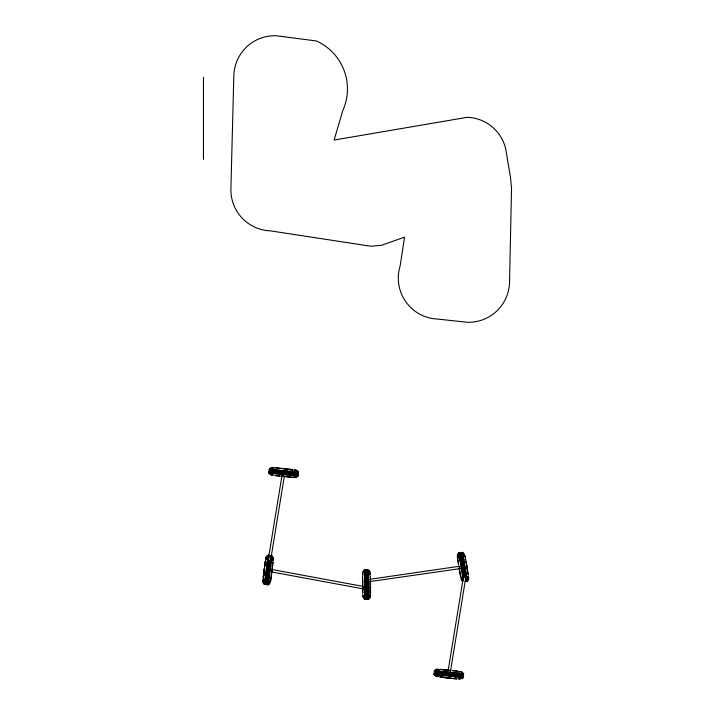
<?xml version="1.0" encoding="UTF-8"?>
<svg xmlns="http://www.w3.org/2000/svg" width="715" height="715" viewBox="0 0 715 715"><rect width="100%" height="100%" fill="white"/><g stroke="black" fill="none" stroke-linecap="round" stroke-linejoin="round"><path stroke-width="1.07" d="M362.871 594.549C361.933 596.149 365.07 601.646 364.829 597.24M365.043 598.866L365.043 597.24M365.562 598.857L365.562 597.231M365.776 598.857L365.776 597.231M366.473 598.848L366.455 594.907M367.072 598.839L367.063 594.898M367.769 598.83L367.769 597.204M367.984 598.821L367.984 597.195M368.502 598.821L368.502 597.195M368.717 598.812L368.717 597.186M370.182 580.812L370.415 581.67L370.397 579.588M362.827 593.021L362.818 587.194M364.391 570.409L364.409 569.918L364.534 574.36M364.614 570.409L364.632 569.909L364.757 574.36M365.133 570.4L365.151 569.9L365.276 574.351M365.347 570.4L365.365 569.9L365.49 574.351M364.82 598.687L364.811 599.367L364.775 598.687M366.035 570.391L366.053 569.891L366.089 570.57L366.688 570.49L366.732 572.018M367.698 574.324L367.349 569.873L367.474 574.324M366.464 598.67L366.455 599.349C366.956 598.571 365.258 598.5 365.544 599.358L365.508 598.678L364.82 598.768M368.431 574.306L368.091 569.864L368.216 574.315M370.2 594.523C371.845 597.543 368.574 599.259 367.751 599.331L367.716 598.652M367.984 598.652L367.966 599.322L367.93 598.643M271.351 571.857L271.655 569.524M264.362 583.753L264.3 584.423L264.407 583.762M264.577 583.78L264.514 584.45L264.622 583.789M265.05 584.334L265.64 580.124M268.679 555.975L268.742 555.296L268.643 555.966M266.597 584.03L266.534 584.709L266.632 584.039M267.258 584.298L267.222 584.799L267.83 580.401M267.473 584.325L267.437 584.825L268.045 580.428M267.991 584.387L267.946 584.888L268.563 580.491M265.131 580.062C262.262 586.148 267.33 583.065 268.161 584.915L268.777 580.517M270.931 555.573L270.726 557.539M271.146 555.6L270.645 560.024M271.664 555.671L271.155 560.086M271.879 555.698L271.369 560.113M362.854 588.633L362.889 587.9M270.94 473.232L268.849 472.749L269.519 472.838M271.253 470.3C268.876 468.969 268.384 473.839 270.967 473.017M269.689 470.113L269.341 469.844M297.136 474.894L297.315 472.499M296.385 472.222C300.443 473.133 296.609 469.112 294.58 470.041M436.07 674.701L433.942 674.522L436.096 674.486M436.311 672.466L434.684 672.315L434.523 674.343L433.969 674.299L434.461 674.379M462.248 676.417L462.426 674.022M461.363 675.121L462.98 675.309L462.891 677.355L458.851 676.882M462.918 675.309C464.178 673.789 462.507 670.733 459.209 671.716M370.504 587.65L370.486 589.768L370.334 581.501M267.973 555.707L267.508 559.622M268.188 555.734L267.723 559.648M265.917 559.586C264.8 554.813 271.03 553.651 268.241 559.72M268.92 555.823L268.545 558.978M275.776 467.878L284.499 468.808M447.974 677.909L448.394 678.133L440.091 677.087L456.697 678.839M270.627 580.687L271.763 571.553M263.129 577.845L265.238 561.275M265.319 561.302L263.218 577.863M267.142 562.616L267.526 559.496M267.356 562.642L267.741 559.523M267.866 562.705L268.259 559.586M268.089 562.732L268.474 559.613M268.769 562.821L269.037 560.712M269.376 562.902L269.635 560.792M270.44 559.863L268.67 573.984M270.27 563.018L270.663 559.899M270.788 563.08L271.173 559.961M271.387 559.988L270.565 566.584M273.05 562.276L270.69 580.705M263.862 575.468L264.21 572.644M265.22 565.663L265.453 563.778M267.151 562.526L265.292 577.139M267.365 562.553L265.962 573.645M267.884 562.616L267.097 569.9M268.098 562.642L266.695 573.734M268.786 562.732L266.927 577.345M268.938 566.378L269.385 562.812M269.841 566.495L270.288 562.92M270.797 562.991L269.403 574.074M272.084 566.539L272.317 564.653M268.947 566.334L267.526 577.416M269.85 566.45L268.429 577.532M270.574 566.539L269.618 574.1M266.999 569.927L266.025 577.228M268.491 559.461C267.446 560.381 268.858 562.696 270.297 561.025M270.306 561.007L270.136 559.461M270.905 555.948C272.379 555.233 274.462 558.308 272.844 560.48M268.25 584.361L269.063 584.557L270.502 581.224M263.96 575.495L264.21 573.609M265.506 577.166L265.971 573.591M266.239 577.255L266.704 573.689M268.214 577.505L268.67 573.939M268.947 577.595L269.403 574.029M269.618 574.056L268.76 580.651M272.647 564.68L271.78 571.937L271.468 571.589M265.345 563.76L265.667 561.338M264.899 580.16L265.31 577.041M265.113 580.187L265.524 577.068M265.631 580.249L266.034 577.139M265.846 580.276L266.248 577.166M266.525 580.365L266.936 577.255M267.133 580.446L267.535 577.327M267.812 580.526L268.223 577.416M268.027 580.553L268.438 577.443M268.545 580.625L268.956 577.505M272.746 563.876L272.96 562.258M362.836 596.015L362.934 595.3M370.048 595.792L370.03 594.576M264.916 580.026L264.38 583.932M265.855 580.151L265.328 584.057M266.221 582.68L266.543 580.24M266.82 582.761L267.142 580.312M264.255 569.757L264.353 569.006M264.3 569.766L264.398 569.015M266.016 584.137L266.239 582.528M266.615 584.218L266.838 582.6M268.152 560.158L282.014 475.305M270.556 560.551L284.23 476.798M448.242 669.919L463.543 576.254M450.459 671.412L466.117 575.539M457.957 554.348L457.537 556.118M448.466 675.326L456 676.05M460.952 576.522L461.416 579.32M296.922 476.619L296.216 476.914M284.087 471.489L291.121 472.222M365.767 581.036L365.696 581.089M461.854 567.147L461.899 567.093M462.033 678.178L461.309 678.517M367.278 580.616L367.304 580.714M367.278 588.007L367.358 587.891M269.796 570.338L269.698 570.364M263.478 579.391L263.504 581.197M270.011 581.465L270.172 580.875M270.601 580.929L270.029 582.242M266.275 557.736L266.32 559.434M269.939 582.385L270.038 581.152M457.877 555.26L457.895 556.94M370.102 589.678L370.004 588.811M363.336 571.607L363.595 570.972M465.152 577.595L465.805 577.228L465.304 574.1M362.871 572.697L362.952 574.69M369.932 574.61C370.656 573.376 370.066 570.007 368.332 570.284M369.887 575.325L370.164 573.233M370.021 596.694L370.093 595.282M370.173 596.551L370.138 593.808M461.336 577.559L461.273 579.695L462.82 581.724M370.021 587.819L370.03 587.283M365.544 577.273L365.74 592.002M448.663 675.291L444.891 674.862M266.704 556.878L267.044 556.288M269.144 583.762L269.421 583.252M263.46 578.587L262.879 579.928L263.442 582.475M450.62 670.447L448.77 670.616M266.096 557.888L265.676 560.39M266.114 558.656L266.436 558.129M272.746 561.355L273.014 558.755M263.37 579.659C262.334 580.75 262.807 584.709 264.604 583.905M467.816 579.49L468.316 577.836M272.728 559.854L272.772 558.031M263.54 580.187L263.433 582.099M459.343 566.325L459.37 567.808M463.642 577.711C465.787 567.826 467.842 590.617 465.099 577.193M363.292 572.179L363.703 571.714M266.597 557.244L267.061 556.842M282.068 476.056L293.427 477.566M363.247 588.883L363.211 586.586M271.056 468.54L271.548 468.182M295.804 477.012L296.296 476.655M436.177 670.062L436.668 669.705M460.925 678.535L461.425 678.169M464.106 566.468L464.053 566.477M440.914 669.338L450.593 670.402M460.049 568.604L459.423 568.103M272.299 467.842L274.837 468.021M274.158 475.109L271.548 474.778M295.089 477.271L292.989 477.352M437.383 669.446L439.993 669.66M439.171 676.748L436.668 676.381M460.183 678.875L458.074 678.955M293.043 470.041L295.179 469.961M458.181 671.653L460.308 671.573M461.667 567.424L461.97 566.709L461.497 567.326M465.054 581.17L465.653 581.063M466.332 580.946L465.992 577.041M466.716 576.925L467.118 581.375L466.984 580.893M457.94 557.709C456.393 556.029 457.797 552.302 459.477 553.33M462.596 556.753L461.872 552.883L459.691 553.294M459.915 553.812L461.622 553.535M284.221 476.565L283.024 476.449M466.859 565.887L466.931 566.325M369.691 579.311L459.191 566.307M460.648 568.559L370.039 581.545L370.129 587.632M368.296 598.089L365.222 598.133M272.102 467.976L272.674 467.95M272.576 475.234C270.708 475.582 269.019 473.482 268.831 472.964L269.323 473.035M437.223 669.499L438.349 669.624M437.687 676.756L434.318 675.38L434.497 674.558M284.159 476.154L281.933 475.85M368.288 570.838L369.128 570.928M367.376 570.302L366.688 570.49L366.661 569.882L366.697 570.561M367.599 570.293L368.118 570.293M269.921 469.147L269.242 469.094L269.913 469.183M269.895 469.362L269.215 469.308L269.886 469.398M297.78 472.874L298.45 472.928L297.78 472.838M297.753 473.089L298.432 473.142L297.762 473.053M269.68 471.382L269.001 471.328L273.407 471.855M297.681 473.777L298.361 473.83L296.233 473.643M269.43 472.052L268.929 472.016L269.6 472.115M269.412 472.266L268.903 472.231L269.573 472.329M298.11 474.411L296.171 474.251M297.547 475.073L298.218 475.126L297.726 475.055M297.52 475.287L298.2 475.341L296.073 475.153M297.467 475.806L298.146 475.859L296.019 475.672M297.44 476.02L298.119 476.074L295.992 475.886M435.033 670.697L434.354 670.643L435.024 670.733M435.006 670.911L434.327 670.858L434.997 670.956M434.273 671.376L438.706 671.796M434.255 671.591L438.679 672.011M434.184 672.279L434.854 672.332M462.891 674.433L463.57 674.477L462.9 674.388M462.864 674.647L463.543 674.692L462.873 674.602M434.112 672.887L434.792 672.931M462.793 675.335L463.472 675.389L462.802 675.291M462.828 676.64L463.338 676.676L462.668 676.587M462.811 676.855L463.311 676.891L462.641 676.801M296.403 472.007L298.352 472.177M297.949 472.892L294.026 472.517M296.305 472.955L297.932 473.116M296.09 474.939L297.717 475.091M434.854 670.679L438.778 671.063M434.836 670.893L438.76 671.278M434.622 672.913L436.239 673.074M436.168 673.762L434.041 673.575L434.541 673.646M436.15 673.977L434.023 673.789L434.514 673.861M294.106 471.784L296.564 472.025M294.08 471.998L296.537 472.24M296.484 472.758L291.023 472.213M293.999 472.731L296.466 472.973M293.928 473.419L296.385 473.661M293.865 474.018L296.323 474.268M293.794 474.706L296.251 474.957M293.767 474.921L296.225 475.171M293.713 475.439L296.171 475.69M293.695 475.654L296.153 475.904M436.15 672.449L438.608 672.699M436.087 673.056L438.545 673.298M436.016 673.745L438.474 673.986M435.989 673.959L438.447 674.2M435.935 674.468L438.393 674.719M435.909 674.692L438.375 674.933M275.793 467.789L292.399 469.549M292.381 469.63L284.078 468.772M289.906 469.818L292.337 470.059M291.103 471.48L294.231 471.802M291.085 471.694L294.205 472.016M291.005 472.427L294.133 472.74M290.933 473.116L294.062 473.428M293.99 474.036L287.376 473.357M290.791 474.402L293.919 474.724M290.773 474.617L293.901 474.939M290.719 475.135L293.847 475.457M290.692 475.35L293.82 475.672M277.411 475.779L274.98 475.529L280.217 476.19M457.502 671.188L452.229 670.643M438.653 671.045L445.266 671.725M438.635 671.26L441.754 671.582M438.572 671.778L441.7 672.1M438.554 671.993L445.168 672.672M438.483 672.681L441.611 673.003M438.42 673.28L441.539 673.601M438.34 673.968L441.468 674.29M438.322 674.191L441.45 674.504M438.268 674.701L441.396 675.023M438.241 674.915L441.37 675.237M440.949 676.739L445.4 677.194M454.293 678.249L456.724 678.499M456.679 678.928L448.368 678.07M278.189 468.468L280.074 468.665M287.618 471.114L291.193 471.489M287.591 471.328L291.175 471.703M287.51 472.061L291.094 472.436M291.023 473.124L279.905 471.954M290.889 474.411L279.771 473.241M287.278 474.26L290.862 474.626M290.808 475.144L276.16 473.589M290.782 475.359L279.672 474.188M287.287 476.503L290.799 476.86L289.2 476.592M278.358 475.877L280.244 476.074M443.345 669.589L449.217 670.196M443.3 670.018L446.133 670.312M441.664 671.573L452.783 672.744M441.611 672.091L456.259 673.637M441.513 672.994L452.631 674.165M441.45 673.593L445.034 673.968M441.378 674.281L444.962 674.656M441.361 674.495L444.936 674.871M441.298 675.014L452.416 676.184M441.28 675.228L455.929 676.783M287.662 471.122L276.553 469.934M287.636 471.337L276.526 470.148M297.949 472.365C297.976 474.367 298.495 479.139 293.365 477.128M287.564 472.07L279.976 471.265M287.421 473.357L276.312 472.177M287.332 474.26L276.213 473.08M445.222 671.725L456.34 672.904M445.123 672.672L456.233 673.852M434.738 672.323C433.764 670.599 436.15 667.873 439.117 669.589M444.989 673.959L456.099 675.148M444.918 674.647L456.027 675.836M448.421 677.641L450.441 677.847M280.003 471.051L283.792 471.453M284.293 476.503L290.773 477.2M448.439 677.516L450.468 677.731M276.473 470.667L280.048 471.051M280.03 471.265L273.416 470.55M276.374 471.569L279.949 471.954M279.815 473.25L273.21 472.526M276.142 473.813L279.717 474.197M452.255 670.527L457.511 671.099M443.282 670.125L445.168 670.33M452.738 672.735L459.343 673.459M452.586 674.156L456.161 674.54M452.372 676.175L455.947 676.569M290.737 469.8L292.355 469.978M273.514 469.603L276.642 469.943M273.496 469.818L276.616 470.157M273.443 470.336L276.562 470.676M273.344 471.239L276.464 471.578M273.282 471.837L276.401 472.186M273.184 472.74L276.303 473.089M273.13 473.259L276.249 473.598M273.103 473.473L276.231 473.822M440.896 669.428L442.514 669.606M456.242 672.895L459.37 673.244M456.17 673.628L459.289 673.977M456.143 673.843L459.262 674.191M456.072 674.531L459.191 674.88M456.009 675.139L459.128 675.478M455.938 675.827L459.057 676.167M455.911 676.041L459.03 676.381M455.857 676.56L458.976 676.899M455.83 676.774L458.959 677.114M454.311 678.142L456.742 678.41M440.118 676.739L442.549 677.007M271.191 469.344L273.648 469.612M271.173 469.558L273.622 469.826M271.119 470.068L273.568 470.345M271.092 470.291L273.55 470.559M273.47 471.248L269.564 470.801M270.887 472.266L273.336 472.544M270.86 472.481L273.318 472.758M270.806 472.999L273.255 473.276M270.779 473.214L273.237 473.491M291.577 477.289L293.445 477.504M459.236 673.226L463.15 673.673M459.218 673.441L463.132 673.896M459.164 673.959L463.07 674.406M459.137 674.174L463.052 674.62M459.066 674.862L461.515 675.139M459.003 675.469L461.452 675.738M458.932 676.158L461.381 676.426M458.905 676.372L461.363 676.64M458.824 677.096L463.24 677.623L462.569 677.534M283.9 468.781L284.65 468.87M447.822 677.847L448.573 677.936M269.734 469.165L271.351 469.353M269.707 469.38L271.325 469.567M271.271 470.086C266.945 470.139 271.691 465.867 273.979 468.066M269.421 472.097L271.039 472.284M269.403 472.311L271.021 472.499M461.3 675.729L462.918 675.916M461.22 676.417L462.837 676.605M461.202 676.631L462.82 676.819M264.327 569.167L264.273 569.605M297.69 473.741L298.173 473.813M269.18 471.355L269.671 471.426M269.01 472.981L269.501 473.053M462.587 677.32L463.257 677.409L462.641 678.41L458.959 678.928M464.098 575.209L465.974 575.512M272.317 569.596L362.344 586.246M271.87 571.991L363.006 588.838M295.411 470.363L296.466 470.819M271.95 474.832L270.896 474.376M437.062 676.354L436.007 675.898M462.945 553.607L464.017 554.241M296.832 470.917L297.467 471.408M435.641 675.8L435.006 675.371M271.78 474.42L272.317 474.742M436.901 676.033L437.437 676.354M461.077 672.029L461.577 672.341M271.932 557.119L272.424 557.53M369.101 571.651L369.735 572.509M362.863 586.372L362.871 587.283M461.667 579.534L462.006 580.008M464.41 554.929L465.036 556.216M468.066 575.816L468.495 577.505M468.128 576.558C469.21 577.514 468.763 581.501 467.27 580.795M458.002 558.907L457.35 556.824M462.06 580.312L462.355 580.803M363.631 597.132L363.265 596.006M362.916 575.432C361.379 572.322 364.096 569.086 366.08 570.499M369.36 571.508L369.852 572.581M363.202 596.632L363.685 597.704M370.468 581.483L370.567 587.623M464.357 554.724L464.544 555.841M457.975 558.049L457.779 556.851M461.211 577.961L461.398 578.551M462.471 552.284L463.329 556.627M462.256 552.32L463.633 559.63M461.899 553.061L461.747 552.4L461.819 553.088M461.693 553.097L461.533 552.436L461.604 553.124M460.406 553.312L460.254 552.65L460.29 553.16M467.199 580.857L467.324 581.34L467.261 580.651M466.958 580.714L467.083 581.188L467.047 580.687M466.448 580.803L466.6 581.456L466.538 580.777M466.234 580.839L466.386 581.492L466.323 580.812M459.003 553.544L458.842 552.892L458.914 553.571M458.789 553.58L458.637 552.927L458.699 553.607M465.554 580.955L465.706 581.608L465.635 580.929M461.658 552.918L462.391 556.788M460.978 553.035L461.291 554.634M460.38 553.133L460.692 554.733M458.976 553.374L459.7 557.235M458.762 553.41L460.004 560.238M465.206 556.386L468.298 574.699M461.264 554.474L461.702 556.905M460.666 554.572L461.103 557.003M460.424 557.119L459.575 552.767L459.611 553.276M460.21 557.155L459.361 552.802L459.396 553.312M459.066 555.001L459.486 557.271M468.102 574.753L467.19 569.542M463.302 556.502L463.847 559.595M463.097 556.538L465.483 570.561M462.578 556.627L463.123 559.72M462.364 556.663L462.909 559.756M461.684 556.771L464.643 574.306M461.086 556.878L461.631 559.961M460.406 556.985L460.952 560.077M460.192 557.021L460.737 560.113M459.682 557.11L462.632 574.637M460.424 573.555L460.844 575.959M457.859 559.514L458.771 564.725M460.415 576.031L459.173 568.818M463.838 559.505L464.446 563.054M463.114 559.622L464.973 570.642M462.9 559.657L465.322 574.19M461.613 559.872L464.366 576.415M460.934 559.988L463.365 574.511M460.719 560.024L461.327 563.572M459.995 560.149L460.603 563.688M466.68 566.53L467.02 568.532M464.437 563L465.697 570.525M461.327 563.527L462.578 571.044M460.594 563.643L461.229 567.406M461.872 552.936L463.409 552.588L464.973 555.868M466.546 580.911L467.092 581.009L466.502 576.96M466.529 566.521L466.868 568.532M461.229 567.406L461.854 571.16M459.28 567.737L460.612 575.977M465.885 561.641L466.18 563.509M465.688 570.481L466.26 574.029M465.474 570.516L466.046 574.065M464.956 570.597L465.537 574.154M462.569 570.999L463.15 574.547M461.845 571.115L462.426 574.672M458.503 564.796L457.663 559.568M466.243 573.939L466.743 577.05M466.037 573.975L466.529 577.085M465.519 574.065L466.01 577.166M464.625 574.216L464.956 576.317M463.347 574.422L463.678 576.522M463.132 574.458L463.624 577.568M462.623 574.547L463.114 577.657M462.408 574.583L462.9 577.693M465.063 556.422L465.349 558.281M463.088 577.523L463.463 579.972M462.873 577.559L463.249 580.008M466.832 565.735L466.94 566.477M466.797 565.735L466.904 566.486M367.027 598.661L367.054 599.34L367.072 598.661L367.76 598.723M366.089 570.391L366.178 574.342M468.048 576.853L468.057 577.47M366.732 571.857L366.786 574.333M366.125 571.866L366.232 577.354M370.388 576.219L370.433 578.667M370.468 590.456L370.513 592.905M370.03 590.465L370.075 592.914M368.431 574.181L368.484 577.327M368.216 574.181L368.27 577.327M367.698 574.19L367.751 577.336M367.474 574.19L367.537 577.336M366.786 574.199L366.84 577.345M365.49 574.216L365.544 577.363M365.276 574.225L365.329 577.363M364.748 574.234L364.811 577.371M364.534 574.234L364.596 577.38M362.603 576.326L362.773 587.73M362.719 593.012L362.63 587.712M272.808 559.496L272.817 560.113M368.484 577.228L368.645 588.409M368.27 577.237L368.431 588.409M367.751 577.246L367.948 591.966M367.537 577.246L367.733 591.975M366.84 577.255L367.036 591.984M366.232 577.264L366.438 591.993M365.329 577.273L365.526 592.002M365.535 589.258L365.562 591.099M365.32 589.267L365.347 591.099M364.811 577.282L364.865 580.884M364.587 577.282L364.65 580.884M364.865 580.83L365.007 592.011M364.65 580.839L364.793 592.011M362.621 586.693L362.496 576.317M461.479 578.417L461.488 578.989M368.645 588.365L368.681 591.957M368.431 588.365L368.466 591.966M367.689 588.374L367.76 595.023M370.593 590.474L370.611 592.914M370.281 576.21L370.307 578.65M370.164 590.474L370.182 592.923M368.681 591.868L368.708 595.005M368.466 591.868L368.493 595.014M367.948 591.877L367.975 595.014M367.036 591.886L367.063 595.032M366.429 591.895L366.464 595.041M365.74 591.904L365.767 595.05M365.526 591.913L365.553 595.05M365.007 591.922L365.034 595.059M364.784 591.922L364.82 595.059M368.708 594.88L368.726 597.347M368.493 594.88L368.502 597.347M367.975 594.889L367.984 597.356M367.751 594.889L367.769 597.356M365.767 594.916L365.776 597.383M365.553 594.925L365.562 597.391M365.034 594.925L365.043 597.4M364.811 594.934L364.829 597.4M362.746 586.935L362.791 587.587M203.462 77.309L203.462 159.284M511.538 188.295L509.518 282.791A40.978 40.978 0 0 1 467.083 322.268L437.803 319.087A40.978 40.978 0 0 1 400.105 266.096L404.556 237.157L381.596 245.254L370.951 246.264L270.395 230.856A40.978 40.978 0 0 1 230.918 188.42L233.832 75.218A40.978 40.978 0 0 1 276.258 35.75L316.298 40.952A52.49 52.49 0 0 1 342.923 110.235L334.102 140.051L467.297 117.296A40.978 40.978 0 0 1 505.755 149.078L510.528 177.651L511.538 188.295M365.043 598.687L365.025 599.367L364.99 598.687M365.776 598.678L365.758 599.358L365.723 598.678M368.502 598.643L368.484 599.322L368.448 598.634M368.717 598.643L368.699 599.313L368.672 598.634M265.31 583.869L265.247 584.548L265.345 583.878M268.018 555.206L267.946 555.886L268.018 555.206M268.232 555.233L268.161 555.913L268.232 555.233M265.998 583.958L265.926 584.638L266.034 583.967M268.956 555.323L268.894 556.002L268.956 555.323M283.167 474.108L283.918 474.313L283.167 474.108M283.551 471.4L284.302 471.605L283.551 471.4M365.231 580.884L365.982 581.081L365.231 580.884M365.32 587.569L366.035 587.873L365.365 587.48M367.036 580.526L367.787 580.732L367.036 580.526M367.036 587.918L367.787 588.123L367.036 587.918M448.171 675.112L448.931 675.318L448.171 675.112M448.555 672.404L449.306 672.609L448.555 672.404M463.713 566.503L464.473 566.709L463.713 566.503M266.641 569.685L267.392 569.9L266.641 569.685M269.341 570.123L270.091 570.338L269.341 570.123M448.779 672.449L448.823 672.431M365.571 587.453L365.83 587.891L365.571 587.453M283.927 471.248L283.927 471.757L283.927 471.248M283.542 473.956L283.542 474.465L283.542 473.956M269.814 470.095L269.135 470.041L269.805 470.13M298.512 472.409L297.833 472.365L298.512 472.409M269.743 470.783L269.063 470.729L269.734 470.819M463.642 673.753L462.971 673.7L463.642 673.753M463.624 673.968L462.945 673.914L463.624 673.968M463.409 675.988L462.73 675.934L463.409 675.988M461.005 553.213L460.853 552.552L460.916 553.231M362.675 581.84L362.675 581.081L362.639 581.84"/></g></svg>
